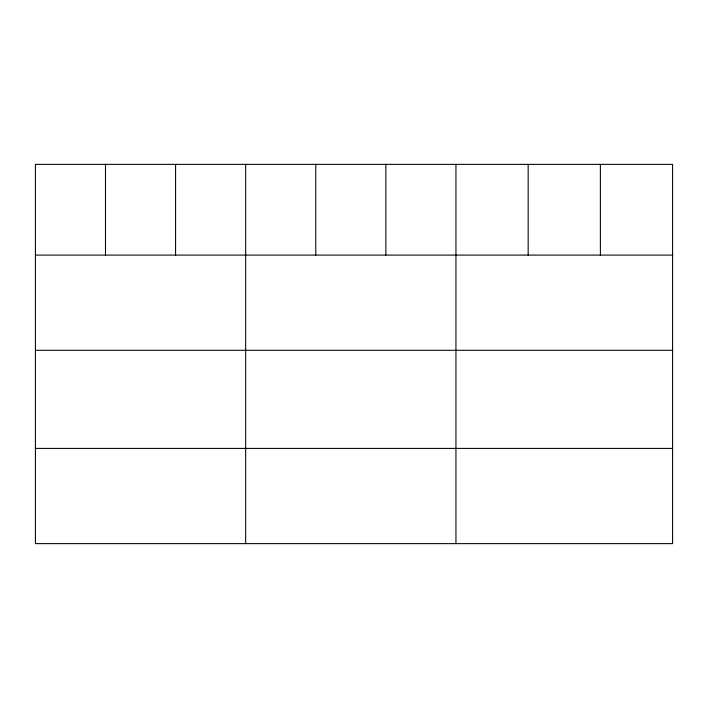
<?xml version="1.0" encoding="UTF-8"?>
<svg xmlns="http://www.w3.org/2000/svg" width="708" height="708" viewBox="0 0 708 708"><rect width="100%" height="100%" fill="white"/><g stroke="black" fill="none" stroke-linecap="round" stroke-linejoin="round"><path stroke-width="1.06" d="M672.6 255.092L672.6 543.629L35.4 543.629L35.4 164.371L672.6 164.371L672.6 255.092L35.4 255.092M35.4 350.31L672.6 350.31M35.4 448.412L672.6 448.412M600.384 164.371L600.384 255.092M528.168 164.371L528.168 255.092M455.952 164.371L455.952 543.629M385.86 164.371L385.86 255.092M315.768 164.371L315.768 255.092M245.676 164.371L245.676 543.629M175.584 164.371L175.584 255.092M105.492 164.371L105.492 255.092"/></g></svg>
